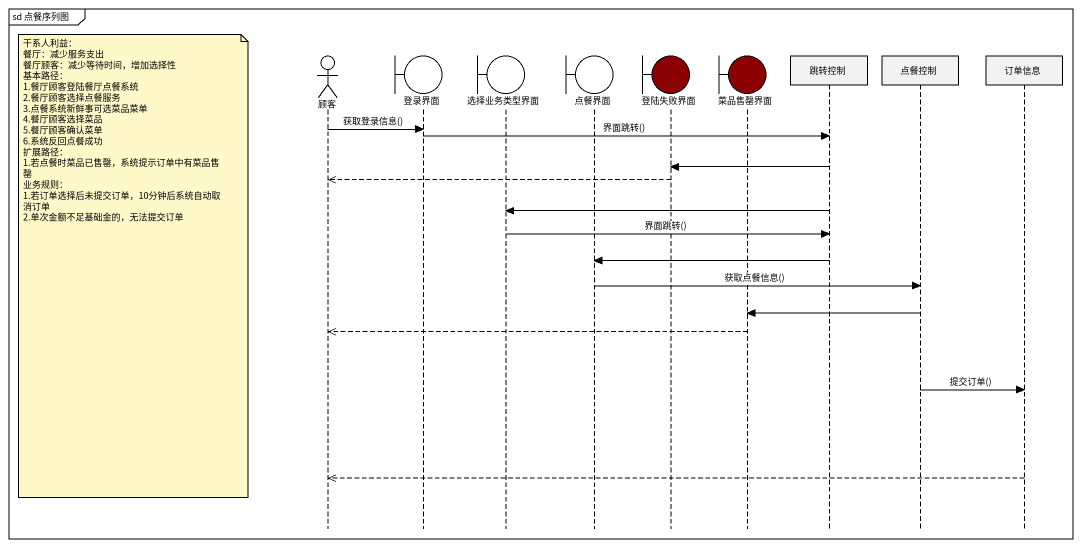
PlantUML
@startuml
mainframe sd 点餐序列图
hide footbox
actor 顾客
boundary 登录界面
boundary 选择业务类型界面
boundary 点餐界面
boundary 登陆失败界面 #8B0000
boundary 菜品售罄界面 #8B0000
participant 跳转控制
participant 点餐控制
participant 订单信息

顾客 -> 登录界面 : 获取登录信息()
登录界面 -> 跳转控制 : 界面跳转()
跳转控制 -> 登陆失败界面
登陆失败界面 -->> 顾客
跳转控制 -> 选择业务类型界面
选择业务类型界面 -> 跳转控制 : 界面跳转()
跳转控制 -> 点餐界面
note left of 顾客
  干系人利益：
  餐厅：减少服务支出
  餐厅顾客：减少等待时间，增加选择性
  基本路径：
  1.餐厅顾客登陆餐厅点餐系统
  2.餐厅顾客选择点餐服务
  3.点餐系统新鲜事可选菜品菜单
  4.餐厅顾客选择菜品
  5.餐厅顾客确认菜单
  6.系统反回点餐成功
  扩展路径：
  1.若点餐时菜品已售罄，系统提示订单中有菜品售罄
  业务规则：
  1.若订单选择后未提交订单，10分钟后系统自动取消订单
  2.单次金额不足基础金的，无法提交订单
end note
点餐界面 -> 点餐控制 : 获取点餐信息()
点餐控制 -> 菜品售罄界面
菜品售罄界面 -->> 顾客
点餐控制 -> 订单信息 : 提交订单()
订单信息 -->> 顾客
@enduml
